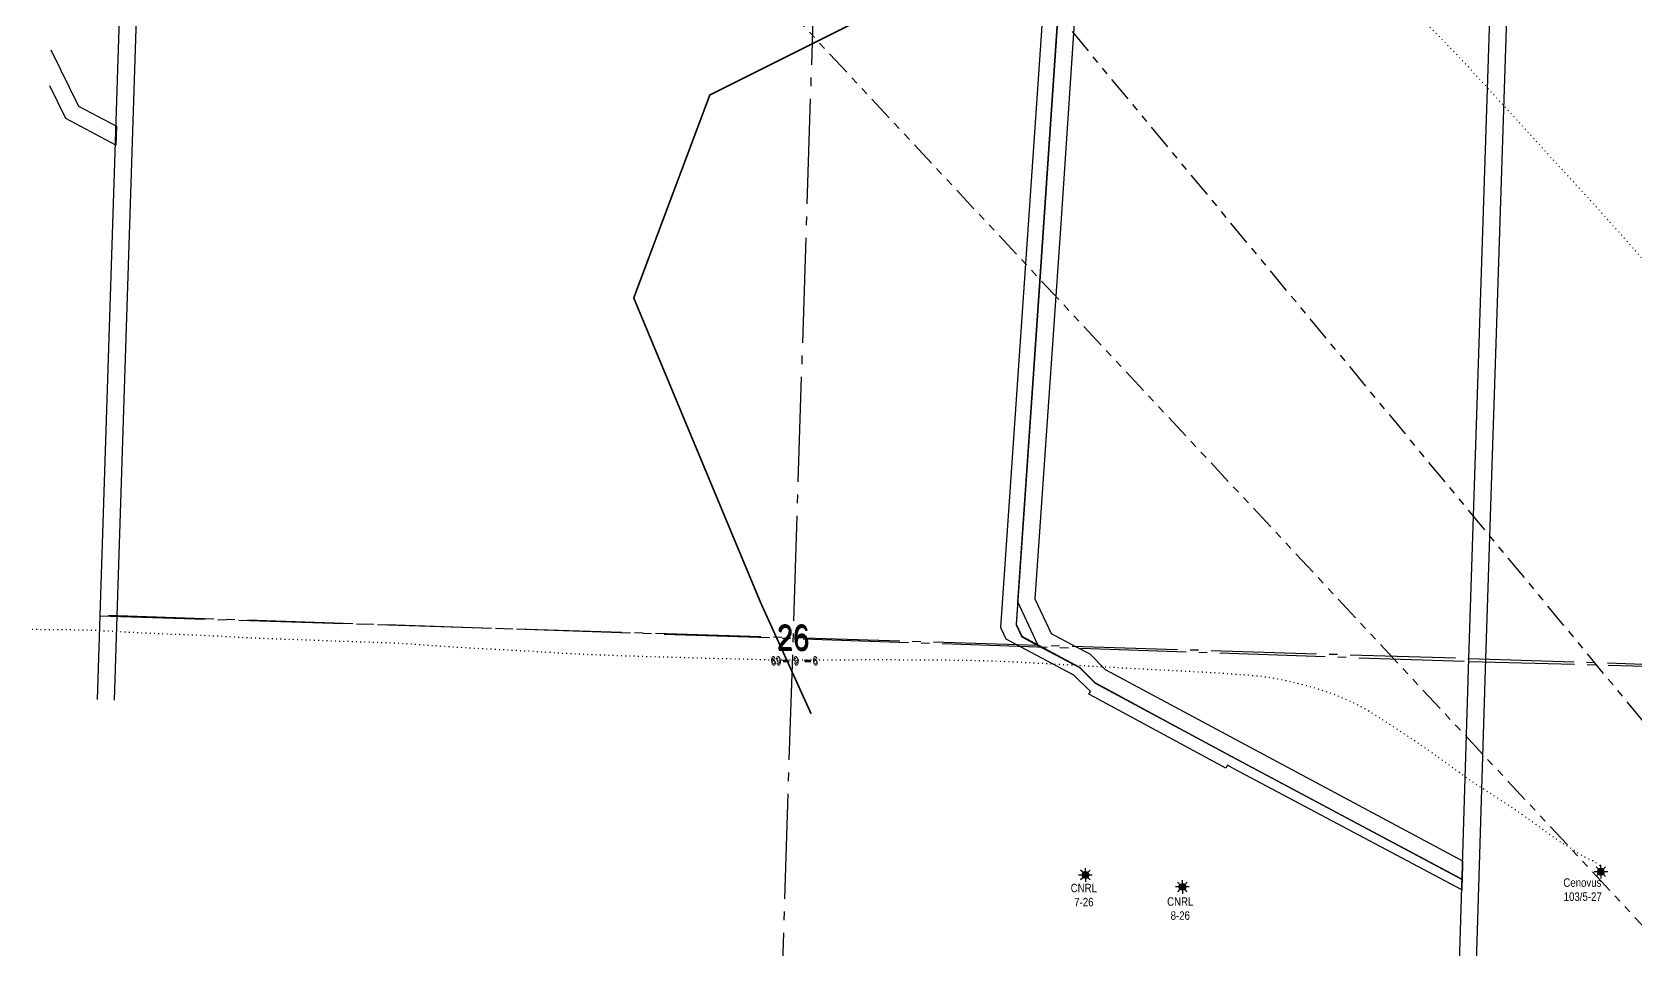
# Model space of a CAD drawing. Extents: x 354611 to 369106, y 6095675 to 6105275.
# Drawn here: x 354611 to 356515, y 6097130 to 6098219 of the extents above; entities that cross this region are included whole.
import ezdxf
from ezdxf.enums import TextEntityAlignment as Align

# ---------------------------------------------------------------- set-up
doc = ezdxf.new("R2010")
doc.units = 0
doc.header["$LTSCALE"] = 5
doc.header["$PDSIZE"] = 0.5
for name, pattern in [('DASHDOT2', [12.7, 6.35, -3.175, 0, -3.175]), ('foc-DOT', [1, 0.2, -0.8]), ('foc-DRILLPATH', [14.75, 6, -1.75, 1.75, -1.75, 1.75, -1.75]), ('foc-QUARTERLINE', [33, 25, -3, 2, -3])]:
    doc.linetypes.add(name, pattern=pattern)
doc.layers.get('Defpoints').update_dxf_attribs({"color": 9})
for name, color, linetype in [('10', 1, 'Continuous'), ('9', 3, 'Continuous'), ('ABADATA-DRILL', 8, 'foc-DOT'), ('ABADATA-DRILL-T', 8, 'Continuous'), ('AS-WILDLIFE', 131, 'DASHDOT2'), ('C-RW', 13, 'Continuous'), ('F-RW', 190, 'Continuous'), ('L-SEC', 7, 'Continuous'), ('L-SECLBL', 7, 'Continuous'), ('L-SECQ', 8, 'foc-QUARTERLINE'), ('LOC', 7, 'Continuous'), ('locations_049ed954-36fd-4', 7, 'Continuous'), ('locations_4c57bcfa-5930-4', 7, 'Continuous'), ('P-PDRILLPATH', 12, 'foc-DRILLPATH')]:
    doc.layers.add(name, color=color, linetype=linetype)
doc.styles.add('80L', font='ARIALN.TTF', dxfattribs={"height": 10})
doc.styles.add('SIMPLEX', font='ARIALN.TTF')

# ---------------------------------------------------------------- blocks, each defined once
blk = doc.blocks.new('L-SECLBL')
at = {"layer": '9', "color": 7}
for p, q in [((-5.1, -27.8), (-12.3, -27.8)), ((20.7, -27.8), (13.5, -27.8))]:
    blk.add_line(p, q, dxfattribs=at)
at = {"layer": '10', "color": 2, "style": 'SIMPLEX'}
blk.add_attdef('SEC', text='', height=30, dxfattribs=at).set_placement((0, 0), align=Align.MIDDLE)
at = {"layer": '10', "color": 5, "style": '80L'}
blk.add_attdef('TWP', text='', height=9.5, dxfattribs=at).set_placement((-14.4, -27.4), align=Align.MIDDLE_RIGHT)
blk.add_attdef('RGE', text='', height=9.5, dxfattribs=at).set_placement((3.6, -27.4), align=Align.MIDDLE_CENTER)
blk.add_attdef('MER', text='', height=9.5, dxfattribs=at).set_placement((23.2, -27.4), align=Align.MIDDLE_LEFT)
blk = doc.blocks.new('GAS')
h = blk.add_hatch(color=255)
h.dxf.hatch_style = 1
edge = h.paths.add_edge_path()
edge.add_arc((0, 0), 0.9, 0, 360)
for p, q in [((-0.81, 0), (-1.62, 0)), ((-0.57, 0.57), (-1.14, 1.14)), ((0, 0.81), (0, 1.62)), ((0.57, 0.57), (1.14, 1.14)), ((1.62, 0), (0.81, 0)), ((-0.57, -0.57), (-1.14, -1.14)), ((0, -0.81), (0, -1.62)), ((1.14, -1.14), (0.57, -0.57))]:
    blk.add_line(p, q)
blk.add_circle((0, 0), 0.8)

msp = doc.modelspace()

# ---------------------------------------------------------------- linework, layer by layer
at = {"layer": 'ABADATA-DRILL', "flags": 128}
for points in [[(355598.931, 6098927.706), (355598.931, 6098927.706), (355598.851, 6098927.408), (355598.838, 6098927.319), (355598.904, 6098927.477), (355599.082, 6098927.731), (355599.525, 6098928.137), (355599.834, 6098928.397), (355600.659, 6098929.151), (355601.348, 6098929.739), (355601.594, 6098929.911), (355601.527, 6098930.003), (355601.354, 6098930.229), (355601.189, 6098930.084), (355601.183, 6098929.574), (355601.364, 6098928.378), (355601.594, 6098927.46), (355601.749, 6098926.664), (355601.876, 6098925.96), (355601.973, 6098925.537), (355602.075, 6098925.293), (355602.229, 6098925.118), (355602.684, 6098924.963), (355602.938, 6098925.075), (355602.841, 6098925.168), (355602.501, 6098925.47), (355602.396, 6098925.643), (355602.311, 6098926.106), (355602.44, 6098926.702), (355602.613, 6098927.387), (355602.795, 6098928.061), (355602.887, 6098928.459), (355602.824, 6098928.341), (355602.845, 6098928.09), (355602.679, 6098927.595), (355602.322, 6098927.046), (355602.228, 6098926.929), (355602.138, 6098926.952), (355602.002, 6098927.057), (355602.026, 6098927.176), (355601.427, 6098927.525), (355600.549, 6098927.914), (355600.335, 6098928.111), (355600.053, 6098928.38), (355599.855, 6098929.047), (355599.906, 6098929.696), (355600.193, 6098929.596), (355600.838, 6098929.145), (355601.223, 6098929.263), (355601.553, 6098929.572), (355601.667, 6098929.719), (355601.597, 6098930.011), (355601.968, 6098930.049), (355602.31, 6098929.788), (355602.938, 6098929.097), (355603.805, 6098928.049), (355604.725, 6098926.808), (355605.635, 6098925.558), (355606.667, 6098924.364), (355607.861, 6098923.225), (355609.117, 6098922.154), (355610.412, 6098921.062), (355611.619, 6098920.002), (355612.617, 6098918.99), (355613.354, 6098917.975), (355613.942, 6098916.956), (355614.607, 6098915.874), (355615.438, 6098914.666), (355616.514, 6098913.261), (355617.667, 6098911.783), (355618.808, 6098910.275), (355620.036, 6098908.624), (355621.495, 6098906.726), (355623.335, 6098904.536), (355625.597, 6098902.071), (355628.32, 6098899.342), (355631.434, 6098896.31), (355634.768, 6098892.96), (355638.271, 6098889.285), (355641.944, 6098885.295), (355645.788, 6098881.038), (355649.796, 6098876.577), (355653.959, 6098871.95), (355658.275, 6098867.108), (355662.784, 6098862.06), (355667.512, 6098856.974), (355672.471, 6098851.891), (355677.618, 6098846.763), (355682.932, 6098841.538), (355688.291, 6098836.162), (355693.625, 6098830.617), (355698.924, 6098824.933), (355704.29, 6098819.157), (355709.753, 6098813.267), (355715.31, 6098807.215), (355719.303, 6098802.883), (355722.58, 6098799.346), (355731.207, 6098790.142), (355734.923, 6098786.23), (355740.996, 6098779.731), (355741.296, 6098779.401), (355747.009, 6098773.213), (355752.991, 6098766.686), (355758.452, 6098760.737), (355759.051, 6098760.087), (355765.129, 6098753.408), (355771.235, 6098746.687), (355777.411, 6098739.954), (355783.768, 6098733.265), (355790.289, 6098726.681), (355795.201, 6098721.72), (355796.857, 6098720.035), (355803.452, 6098713.259), (355810.024, 6098706.393), (355816.582, 6098699.418), (355823.089, 6098692.414), (355829.615, 6098685.37), (355836.129, 6098678.255), (355842.514, 6098671.186), (355848.924, 6098663.965), (355861.921, 6098649.748), (355875.189, 6098635.822), (355888.425, 6098621.877), (355895.014, 6098614.911), (355901.662, 6098607.932), (355908.323, 6098601.044), (355914.575, 6098594.518), (355914.972, 6098594.105), (355928.164, 6098580.012), (355934.679, 6098572.938), (355941.214, 6098565.873), (355947.822, 6098558.886), (355954.542, 6098551.985), (355961.305, 6098545.133), (355968.066, 6098538.261), (355974.798, 6098531.41), (355981.519, 6098524.51), (355988.209, 6098517.58), (355994.858, 6098510.632), (356008.228, 6098496.783), (356021.66, 6098483.022), (356035.09, 6098469.181), (356048.342, 6098455.406), (356061.64, 6098441.489), (356074.978, 6098427.611), (356088.287, 6098413.714), (356101.532, 6098399.749), (356114.767, 6098385.734), (356127.992, 6098371.74), (356141.949, 6098357.191), (356155.287, 6098343.283), (356168.656, 6098329.414), (356182.048, 6098315.625), (356188.716, 6098308.656), (356195.354, 6098301.668), (356208.783, 6098287.787), (356222.296, 6098274.053), (356235.779, 6098260.31), (356249.158, 6098246.431), (356262.549, 6098232.622), (356275.975, 6098218.961), (356289.469, 6098205.248), (356302.842, 6098191.499), (356315.948, 6098177.538), (356328.907, 6098163.372), (356332.878, 6098159.002), (356341.807, 6098149.218), (356354.777, 6098135.092), (356367.768, 6098120.985), (356380.797, 6098106.797), (356393.775, 6098092.6), (356406.701, 6098078.316), (356419.638, 6098064.08), (356432.656, 6098049.892), (356445.654, 6098035.665), (356458.643, 6098021.488), (356471.6, 6098007.252), (356484.463, 6097992.91), (356497.275, 6097978.528), (356510.067, 6097964.138), (356522.829, 6097949.748), (356535.672, 6097935.386), (356548.816, 6097921.364), (356562.196, 6097907.525), (356575.18, 6097894.108), (356589.037, 6097879.883), (356602.52, 6097866.131), (356616.096, 6097852.465), (356629.682, 6097838.809), (356643.298, 6097825.162), (356656.896, 6097811.546), (356670.399, 6097797.803), (356683.974, 6097784.107), (356697.561, 6097770.481), (356711.148, 6097756.845), (356724.764, 6097743.199), (356738.422, 6097729.61), (356752.113, 6097716.091), (356765.658, 6097702.417), (356779.057, 6097688.547), (356792.333, 6097674.581), (356805.596, 6097660.535), (356818.738, 6097646.433), (356831.82, 6097632.353), (356845.024, 6097618.33), (356857.723, 6097604.783), (356870.834, 6097590.672), (356883.965, 6097576.54), (356897.117, 6097562.458), (356910.301, 6097548.435), (356923.535, 6097534.42), (356936.727, 6097520.347), (356949.859, 6097506.266), (356963, 6097492.144), (356976.07, 6097477.984), (356989.129, 6097463.815), (357002.228, 6097449.645), (357015.419, 6097435.521), (357028.642, 6097421.457), (357041.823, 6097407.344), (357054.933, 6097393.223), (357068.105, 6097379.12), (357081.289, 6097365.117), (357094.421, 6097351.016), (357107.48, 6097336.857), (357120.652, 6097322.764), (357133.855, 6097308.7), (357146.986, 6097294.599), (357160.138, 6097280.497), (357173.312, 6097266.484), (357186.556, 6097252.459), (357199.81, 6097238.423), (357213.044, 6097224.399), (357226.278, 6097210.374), (357239.531, 6097196.339), (357252.724, 6097182.285), (357265.815, 6097168.175), (357278.873, 6097153.956), (357291.766, 6097139.612), (357298.146, 6097132.382), (357304.537, 6097125.172), (357317.773, 6097109.967), (357324.112, 6097102.728), (357330.616, 6097095.615), (357337.171, 6097088.539), (357343.695, 6097081.435), (357356.713, 6097067.227), (357363.196, 6097060.094), (357369.648, 6097052.932), (357382.614, 6097038.666), (357395.591, 6097024.449), (357408.576, 6097010.152), (357421.647, 6096996.033), (357434.831, 6096982), (357448.106, 6096968.014), (357461.547, 6096954.192), (357475.101, 6096940.487), (357488.72, 6096926.9), (357502.264, 6096913.206), (357515.706, 6096899.405), (357529.197, 6096885.602), (357542.699, 6096871.838), (357556.254, 6096858.123), (357563.006, 6096851.272), (357569.747, 6096844.381), (357583.209, 6096830.609), (357596.774, 6096816.923), (357610.4, 6096803.256), (357623.975, 6096789.581), (357637.572, 6096775.934), (357646.216, 6096767.251), (357662.437, 6096750.938)], [(356473.255, 6097222.768), (356473.255, 6097222.768), (356473.205, 6097222.77), (356473.145, 6097222.762), (356473.024, 6097222.756), (356472.864, 6097222.741), (356472.65, 6097222.628), (356472.374, 6097222.426), (356472.008, 6097222.248), (356471.52, 6097222.014), (356471.129, 6097221.686), (356470.966, 6097221.281), (356470.808, 6097220.716), (356470.76, 6097220.157), (356470.981, 6097219.89), (356471.378, 6097219.777), (356471.934, 6097219.649), (356472.455, 6097219.662), (356472.891, 6097219.849), (356473.331, 6097220.145), (356473.762, 6097220.501), (356474.224, 6097220.856), (356474.726, 6097221.22), (356475.074, 6097221.469), (356475.36, 6097221.66), (356475.739, 6097221.928), (356476.045, 6097222.098), (356476.32, 6097222.26), (356476.556, 6097222.422), (356476.742, 6097222.616), (356476.86, 6097222.873), (356476.919, 6097223.151), (356476.952, 6097223.55), (356476.866, 6097224.003), (356476.821, 6097224.135), (356476.765, 6097224.277), (356476.728, 6097224.358), (356476.489, 6097224.726), (356476.117, 6097225.268), (356475.658, 6097225.933), (356475.12, 6097226.641), (356474.435, 6097227.413), (356473.7, 6097228.217), (356472.918, 6097229.102), (356471.989, 6097230.083), (356470.773, 6097231.152), (356469.228, 6097232.262), (356467.453, 6097233.39), (356465.547, 6097234.492), (356463.55, 6097235.546), (356461.423, 6097236.595), (356458.929, 6097237.786), (356456.772, 6097238.845), (356454.32, 6097240.075), (356451.832, 6097241.405), (356449.358, 6097242.885), (356446.838, 6097244.487), (356444.181, 6097246.193), (356441.389, 6097248.034), (356438.459, 6097249.959), (356435.332, 6097251.96), (356432.005, 6097253.988), (356428.599, 6097256.028), (356425.097, 6097258.212), (356421.402, 6097260.601), (356417.623, 6097263.174), (356413.789, 6097265.938), (356409.831, 6097268.867), (356405.686, 6097271.901), (356401.297, 6097275.114), (356396.654, 6097278.515), (356391.932, 6097281.948), (356387.05, 6097285.416), (356382.072, 6097288.958), (356376.906, 6097292.605), (356371.492, 6097296.321), (356365.87, 6097300.093), (356360.129, 6097303.879), (356354.259, 6097307.71), (356348.261, 6097311.614), (356342.075, 6097315.585), (356335.819, 6097319.547), (356329.555, 6097323.581), (356323.237, 6097327.785), (356316.892, 6097332.101), (356310.434, 6097336.621), (356304.031, 6097341.318), (356297.66, 6097346.045), (356291.225, 6097350.684), (356284.653, 6097355.387), (356278.032, 6097360.162), (356271.244, 6097365.003), (356264.373, 6097369.745), (356257.284, 6097374.565), (356250.098, 6097379.478), (356244.82, 6097383.07), (356242.842, 6097384.394), (356235.542, 6097389.2), (356228.208, 6097393.868), (356221.424, 6097398.198), (356220.924, 6097398.524), (356213.671, 6097403.219), (356206.161, 6097408.033), (356198.48, 6097412.782), (356190.572, 6097417.348), (356182.437, 6097421.691), (356174.073, 6097425.741), (356165.506, 6097429.418), (356156.921, 6097432.805), (356148.226, 6097435.936), (356139.264, 6097438.815), (356130.236, 6097441.516), (356121.143, 6097444.049), (356111.943, 6097446.385), (356102.689, 6097448.583), (356093.369, 6097450.593), (356083.978, 6097452.295), (356074.648, 6097453.685), (356065.19, 6097454.819), (356055.652, 6097455.666), (356046.201, 6097456.399), (356036.61, 6097457.148), (356020.396, 6097458.228), (356000.83, 6097459.307), (355971.884, 6097460.806), (355943.106, 6097462.29), (355914.19, 6097463.808), (355885.399, 6097465.463), (355856.847, 6097467.11), (355828.162, 6097468.661), (355799.478, 6097470.262), (355770.792, 6097471.763), (355741.742, 6097472.856), (355712.996, 6097473.438), (355684.268, 6097473.65), (355655.497, 6097473.783), (355626.731, 6097474.046), (355598.055, 6097474.016), (355569.173, 6097473.793), (355540.297, 6097473.749), (355511.536, 6097473.572), (355482.803, 6097473.934), (355454.037, 6097474.817), (355425.323, 6097475.478), (355396.563, 6097476.251), (355367.835, 6097477.094), (355339.096, 6097477.876), (355310.37, 6097478.778), (355281.648, 6097479.81), (355252.952, 6097481.021), (355224.315, 6097482.801), (355195.637, 6097484.602), (355166.939, 6097486.053), (355138.271, 6097487.504), (355109.561, 6097489.206), (355080.881, 6097491.217), (355052.23, 6097493.207), (355023.599, 6097494.577), (354994.902, 6097495.458), (354966.177, 6097496.37), (354937.497, 6097497.45), (354908.755, 6097498.483), (354879.983, 6097499.486), (354851.155, 6097500.962), (354822.471, 6097502.543), (354794.184, 6097503.711), (354765.744, 6097504.784), (354737.431, 6097506.083), (354709.025, 6097507.615), (354680.548, 6097509.09), (354652.121, 6097509.632), (354623.712, 6097509.813), (354610.915, 6097510.102)]]:
    msp.add_lwpolyline(points, dxfattribs=at)
at = {"layer": 'AS-WILDLIFE', "const_width": 2}
msp.add_lwpolyline([(356447.517, 6098432.315), (356258.092, 6098415.094), (355866.862, 6098354.905), (355596.011, 6098234.528), (355415.444, 6098144.243), (355325.161, 6097903.487), (355475.634, 6097542.352), (355535.761, 6097410.073)], dxfattribs=at)
at = {"layer": 'C-RW'}
msp.add_lwpolyline([(355852.417, 6098295.117), (355831.499, 6097979.918), (355801.452, 6097546.554), (355820.788, 6097505.426), (355848.73, 6097490.523), (355866.45, 6097481.072), (355884.784, 6097462.704), (356044.932, 6097376.829), (356309.127, 6097235.768), (356309.023, 6097232.414), (356309.023, 6097232.414), (356308.429, 6097213.474), (356035.498, 6097359.199), (355872.764, 6097446.474), (355854.406, 6097464.835), (355805.523, 6097490.893), (355805.036, 6097491.932), (355781.017, 6097543.026), (355805.235, 6097894.088), (355811.262, 6097981.462), (355832.461, 6098295.74)], dxfattribs=at)
at = {"layer": 'Defpoints', "color": 6}
msp.add_lwpolyline([(355832.461, 6098295.74), (355811.276, 6097981.652), (355778.984, 6097516.508), (355785.793, 6097502.023), (355854.244, 6097465.551), (355872.541, 6097447.188), (356034.97, 6097359.422), (356307.73, 6097214.195)], dxfattribs=at)
at = {"layer": 'F-RW'}
msp.add_lwpolyline([(355832.461, 6098295.74), (355805.235, 6097894.088), (355779.141, 6097515.839), (355785.933, 6097501.34), (355803.476, 6097491.982), (355854.406, 6097464.835), (355872.764, 6097446.474), (356035.498, 6097359.199), (356308.43, 6097213.474), (356308.22, 6097206.778), (356308.044, 6097201.169), (356038.436, 6097344.496), (356029.934, 6097349.015), (356028.016, 6097345.502), (355872.133, 6097429.749), (355865.611, 6097433.273), (355867.296, 6097436.382), (355847.807, 6097455.866), (355778.535, 6097492.787), (355767.229, 6097498.82), (355761.782, 6097510.444), (355760.875, 6097512.381), (355814.904, 6098295.903)], dxfattribs=at)
at = {"layer": 'L-SEC'}
for p, q in [((354717.349, 6098330.454), (354691.315, 6097526.404)), ((354737.45, 6098329.803), (354711.416, 6097525.753)), ((356342.664, 6098279.802), (356316.302, 6097475.815)), ((356362.766, 6098279.147), (356336.403, 6097475.156)), ((354691.315, 6097526.404), (354688.092, 6097426.87)), ((354711.416, 6097525.753), (354708.194, 6097426.243)), ((356316.302, 6097475.815), (356290.238, 6096647.191)), ((356336.404, 6097475.182), (356310.34, 6096646.559))]:
    msp.add_line(p, q, dxfattribs=at)
at = {"layer": 'L-SECQ'}
for p, q in [((355540.058, 6098304.815), (355487.484, 6096674.382)), ((354691.315, 6097526.404), (356316.302, 6097475.815)), ((354701.756, 6097527.187), (356317.064, 6097472.227)), ((356316.302, 6097475.815), (357941.161, 6097422.841)), ((356317.064, 6097472.227), (357942.944, 6097428.883))]:
    msp.add_line(p, q, dxfattribs=at)
at = {"layer": 'LOC'}
msp.add_lwpolyline([(354633.26, 6098197.841), (354666.034, 6098130.996), (354711.053, 6098107.117), (354710.312, 6098084.876), (354650.935, 6098116.37), (354631.876, 6098155.243)], dxfattribs=at)
at = {"layer": 'locations_049ed954-36fd-4'}
for p, q in [((355861.39, 6097218.841), (355861.39, 6097218.841)), ((355976.487, 6097204.775), (355976.487, 6097204.775))]:
    msp.add_line(p, q, dxfattribs=at)
at = {"layer": 'locations_4c57bcfa-5930-4'}
for p in [(355861.39, 6097218.841), (355861.39, 6097218.841), (355976.487, 6097204.775)]:
    msp.add_point(p, dxfattribs=at)
at = {"layer": 'P-PDRILLPATH'}
for p, q in [((357087.606, 6096553.547), (355070.143, 6098715.553)), ((357229.206, 6096549.297), (355458.336, 6098687.451))]:
    msp.add_line(p, q, dxfattribs=at)

# ---------------------------------------------------------------- block references
at = {"layer": 'ABADATA-DRILL-T', "xscale": 4.99875285, "yscale": 4.99875285, "zscale": 4.99875285}
for p in [(355861.39, 6097218.841), (356473.255, 6097222.768), (355976.487, 6097204.775)]:
    msp.add_blockref('GAS', p, dxfattribs=at)
at = {"layer": 'L-SECLBL'}
msp.add_blockref('L-SECLBL', (355514.137, 6097501.119), dxfattribs=at).add_auto_attribs({'SEC': '26', 'TWP': '69', 'RGE': '9', 'MER': '6'})
at = {"layer": 'L-SECLBL', "xscale": 0.99975057, "yscale": 0.99975057, "zscale": 0.99975057}
msp.add_blockref('L-SECLBL', (355514.832, 6097499.523), dxfattribs=at).add_auto_attribs({'SEC': '26', 'TWP': '69', 'RGE': '9', 'MER': '6'})
msp.add_blockref('L-SECLBL', (355514.832, 6097499.523), dxfattribs=at).add_auto_attribs({'SEC': '26', 'TWP': '69', 'RGE': '9', 'MER': '6'})

# ---------------------------------------------------------------- texts
at = {"layer": 'ABADATA-DRILL-T', "char_height": 9.99751, "attachment_point": 1, "style": '80L'}
for s, insert in [('\\pi7.3333;CNRL\\P\\pi11.50347;7-26', (355836.55, 6097208.404)), ('\\pi0.32277;Cenovus\\P\\pi0.70808;103/5-27', (356428.423, 6097214.864)), ('\\pi7.3333;CNRL\\P\\pi11.46938;8-26', (355951.048, 6097192.383))]:
    msp.add_mtext_dynamic_manual_height_columns(s, width=44.85688, gutter_width=49.988, heights=[0], dxfattribs=dict(at, insert=insert))

doc.saveas('drawing.dxf')
